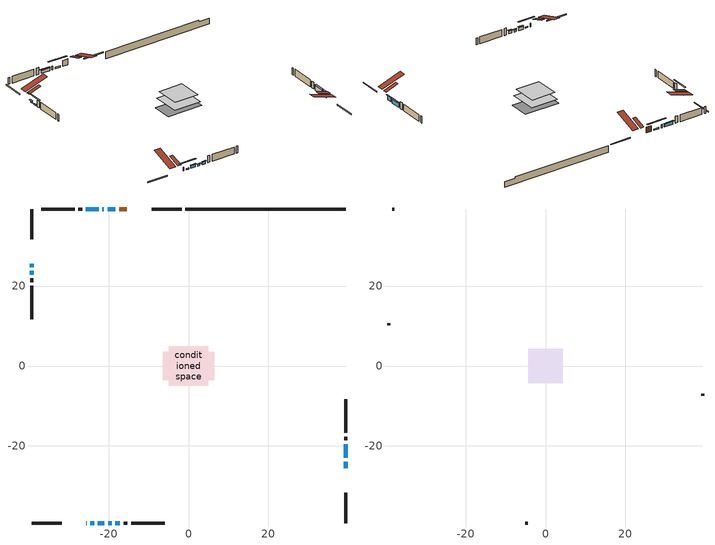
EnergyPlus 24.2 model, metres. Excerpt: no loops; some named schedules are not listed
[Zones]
conditioned space
 floor outside (Floor1 construction): -0.43,-0.43 -0.43,0.43 0.43,0.43 0.43,-0.43 z0.92
 floor adiabatic (AdiabaticFloorConstruction): -4.94,-4.94 -4.94,4.94 4.94,4.94 4.94,-4.94 z0.92
 floor foundation (Slab1 construction): -6.45,-3.56 -6.45,3.56 6.45,3.56 6.45,-3.56 z-1.52
 wall outside (RimJoist1 construction): -1.68,39.28 -9.19,39.28 / -39.28,-39.28 -31.77,-39.28 / -39.28,39.28 -39.28,31.77 / 39.28,-39.28 39.28,-31.77 z0.92:1.22
 wall outside (AdiabaticWallConstruction 1): -15.4,39.28 -17.38,39.28 z0.92:2.95
 wall outside (AdiabaticWallConstruction): -25.56,-39.28 -25.48,-39.28 / -21.16,39.28 -21.52,39.28 z0.92:2.14; -39.28,25.56 -39.28,24.74 z0.92:1.74; -18.31,39.28 -20.24,39.28 / -24.56,-39.28 -23.59,-39.28 / -39.28,23.82 -39.28,22.85 z0.92:1.38; 39.28,-25.56 39.28,-23.93 / 39.28,-23 39.28,-19.55 z0.92:2.55; -22.44,39.28 -25.69,39.28 / -22.66,-39.28 -21.04,-39.28 z0.92:1.94; -20.11,-39.28 -19.19,-39.28 z0.92:1.53; -18.27,-39.28 -17.15,-39.28 z0.92:1.84
 wall outside (Wall1 construction): -26.62,39.28 -27.55,39.28 / -16.22,-39.28 -15.29,-39.28 / -39.28,21.92 -39.28,20.99 / 39.28,-18.62 39.28,-17.69 z0.92:3.36
 wall outside (Wall2 construction): -28.48,39.28 -36.87,39.28 / -14.36,-39.28 -5.97,-39.28 / -39.28,20.06 -39.28,11.68 / 39.28,-16.76 39.28,-8.38 z0.92:3.36
 wall foundation (FoundationWall1 construction): -0.76,39.28,-1.52 -0.76,39.28,0.92 35.27,39.28,0.92 35.27,39.28,0.48 39.28,39.28,0.48 39.28,39.28,-1.52
 window (WindowConstruction 7): -25.56,-39.28 -25.49,-39.28 z0.92:2.14
 window (WindowConstruction 6): -39.28,25.56 -39.28,24.75 z0.92:1.73
 window (WindowConstruction 9): -18.31,39.28 -20.24,39.28 z0.92:1.38
 window (WindowConstruction 10): -24.56,-39.28 -23.59,-39.28 z0.92:1.38
 window (WindowConstruction 11): -39.28,23.82 -39.28,22.85 z0.92:1.38
 window (WindowConstruction 8): -21.17,39.28 -21.52,39.28 z0.92:2.14
 window (WindowConstruction): 39.28,-25.56 39.28,-23.93 z0.92:2.54
 window (WindowConstruction 1): 39.28,-23 39.28,-19.55 z0.92:2.54
 window (WindowConstruction 2): -22.45,39.28 -25.69,39.28 z0.92:1.93
 window (WindowConstruction 3): -22.66,-39.28 -21.04,-39.28 z0.92:1.93
 window (WindowConstruction 4): -20.11,-39.28 -19.19,-39.28 z0.92:1.53
 window (WindowConstruction 5): -18.27,-39.28 -17.15,-39.28 z0.92:1.83
 door (Door): -15.41,39.28 -17.38,39.28 z0.92:2.95
 ceiling adiabatic (AdiabaticFloorConstruction): 4.94,-4.94 4.94,4.94 -4.94,4.94 -4.94,-4.94 z0.92
 roof outside (Roof2 construction): -14.48,39.28,3.36 -14.48,34.77,4.86 -13.29,34.77,4.86 -13.29,39.28,3.36; -26.49,-39.28,3.36 -26.49,-34.77,4.86 -27.67,-34.77,4.86 -27.67,-39.28,3.36; -39.28,26.49,3.36 -34.77,26.49,4.86 -34.77,27.67,4.86 -39.28,27.67,3.36; 39.28,-26.49,3.36 34.77,-26.49,4.86 34.77,-27.67,4.86 39.28,-27.67,3.36
attic - vented
 floor to conditioned space (Floor2 construction Reversed): -4.36,-4.36 -4.36,4.36 4.36,4.36 4.36,-4.36 z3.36
 wall outside (Wall3 construction): -37.8,39.28 -38.35,39.28 / -5.05,-39.28 -4.49,-39.28 / -39.28,10.75 -39.28,10.2 / 39.28,-7.45 39.28,-6.9 z0.92:3.36
 roof outside (Roof1 construction): -12.36,39.28,3.36 -12.36,30.78,6.19 -10.12,30.78,6.19 -10.12,39.28,3.36; -28.6,-39.28,3.36 -28.6,-30.78,6.19 -30.84,-30.78,6.19 -30.84,-39.28,3.36; -39.28,28.6,3.36 -30.78,28.6,6.19 -30.78,30.84,6.19 -39.28,30.84,3.36; 39.28,-28.6,3.36 30.78,-28.6,6.19 30.78,-30.84,6.19 39.28,-30.84,3.36
shading: -39.28,24.54 -39.28,25.76 -39.69,25.76 -39.69,24.54 z1.93; -22.88,39.28 -15.67,39.28 -15.67,39.69 -22.88,39.69 z4.02; -20.95,-39.28 -27.2,-39.28 -27.2,-39.69 -20.95,-39.69 z4.02; -39.28,20.21 -39.28,26.46 -39.69,26.46 -39.69,20.21 z4.02; 39.28,-23.73 39.28,-25.76 39.69,-25.76 39.69,-23.73 z2.75; 39.28,-19.35 39.28,-23.2 39.69,-23.2 39.69,-19.35 z2.75; -25.9,39.28 -22.24,39.28 -22.24,39.69 -25.9,39.69 z2.14; -20.84,-39.28 -22.86,-39.28 -22.86,-39.69 -20.84,-39.69 z2.14; -18.99,-39.28 -20.31,-39.28 -20.31,-39.69 -18.99,-39.69 z1.73; -16.95,-39.28 -18.47,-39.28 -18.47,-39.69 -16.95,-39.69 z2.04
[Building]
Building 1: Terrain=Suburbs
[Site:Location]
Edmonton Intl AP_AB: Latitude {deg}=53.31; Longitude {deg}=-113.58; Time Zone {hr}=-7; Elevation {m}=723; Keep Site Location Information=Yes
[Site:GroundTemperature:Shallow]
-1.56185, -3.61833, -3.78302, -2.80711, 1.11059, 5.01004, 8.39065, 10.5322, 10.7141, 8.97234, 5.67794, 1.89811
[Site:WaterMainsTemperature]
Calculation Method=Schedule; Temperature Schedule=mains temperature schedule
[Material] Roughness=Rough; Thermal Absorptance=0.9
Name | Thickness {m} | Conductivity {W/m-K} | Density {kg/m3} | Specific Heat {J/kg-K} | Solar Absorptance | Visible Absorptance
asphalt or fiberglass shingles | 0.00635 | 0.162714 | 1121.4 | 1465.45 | 0.4 | 0.4
ceiling loosefill ins | 0.0846667 | 0.0480833 | 16.02 | 1046.75 | 0.7 | 0.7
ceiling stud and cavity | 0.1397 | 0.117536 | 65.682 | 1177.47 | 0.7 | 0.7
concrete 4.0 in. | 0.1016 | 1.803125 | 2242.8 | 837.4 | 0.7 | 0.7
concrete 8.0 in. | 0.2032 | 1.803125 | 2242.8 | 837.4 | 0.7 | 0.7
door material | 0.04445 | 0.053851 | 512.64 | 1214.23 | 0.7 | 0.7
exterior vertical ins | 0.0460229 | 0.029427 | 32.04 | 1214.23 | 0.7 | 0.7
floor covering | 0.0127 | 0.0433444 | 54.468 | 1339.84 | 0.6 | 0.6
floor rigid ins; rim joist rigid ins; roof rigid ins | 0.051816 | 0.029427 | 32.04 | 1214.23 | 0.7 | 0.7
floor rigid ins 1; wall rigid ins | 0.512978 | 0.029427 | 32.04 | 1214.23 | 0.7 | 0.7
floor stud and cavity | 0.1397 | 0.0904444 | 92.3553 | 1139.71 | 0.7 | 0.7
floor stud and cavity 1 | 0.1397 | 1.75129 | 37.0049 | 1207.88 | 0.7 | 0.7
furniture material conditioned space 1 | 0.1524 | 0.115458 | 640.8 | 1214.23 | 0.6 | 0.6
gypsum board | 0.0127 | 0.160291 | 801 | 837.4 | 0.6 | 0.6
gypsum board 1 | 0.0127 | 0.160291 | 801 | 837.4 | 0.7 | 0.7
osb sheathing 0.5 in. | 0.0127 | 0.115458 | 512.64 | 1214.23 | 0.7 | 0.7
osb sheathing 0.75 in. | 0.01905 | 0.115458 | 512.64 | 1214.23 | 0.7 | 0.7
osb sheathing 2.0 in. | 0.0508 | 0.115458 | 512.64 | 1214.23 | 0.7 | 0.7
rim joist stud and cavity | 0.0508 | 0.0413573 | 125.044 | 1163.47 | 0.6 | 0.6
roof stud and cavity | 0.2032 | 0.17281 | 78.34581 | 1123.46 | 0.7 | 0.7
wall stud and cavity | 0.1397 | 0.100175 | 139.0536 | 1170.24 | 0.7 | 0.7
wall stud and cavity 1 | 0.1397 | 0.0935595 | 139.0536 | 1170.24 | 0.7 | 0.7
wall stud and cavity 2 | 0.0889 | 6.1454 | 50.32683 | 1063.81 | 0.6 | 0.6
wall stud and cavity 3 | 0.0889 | 0.380278 | 52.3479 | 1209.89 | 0.7 | 0.7
wall stud and cavity 4 | 0.0889 | 0.391764 | 83.0341 | 1211.67 | 0.7 | 0.7
wood siding | 0.0254 | 0.102417 | 544.68 | 1172.36 | 0.4 | 0.4
wood siding 1 | 0.00254 | 0.102417 | 544.68 | 1172.36 | 0.4 | 0.4
wood siding 2; wood siding 3; wood siding 4 | 0.0254 | 0.102417 | 544.68 | 1172.36 | 0.7 | 0.7
[WindowMaterial:SimpleGlazingSystem]
Name | U-Factor {W/m2-K} | Solar Heat Gain Coefficient
WindowMaterial | 2.38817 | 0.64
WindowMaterial 1 | 2.34672 | 0.66
WindowMaterial 2 | 4.02059 | 0.55
WindowMaterial 3 | 4.828 | 0.51
WindowMaterial 4 | 4.244305 | 0.54
WindowMaterial 5 | 3.308 | 0.56
WindowMaterial 6 | 3.16946 | 0.32
WindowMaterial 7 | 3.313113 | 0.56
WindowMaterial 8 | 5.32199 | 0.49
[Construction]
AdiabaticFloorConstruction: floor stud and cavity 1, floor rigid ins 1, osb sheathing 0.75 in., floor covering
AdiabaticWallConstruction: wood siding 3, wall rigid ins, wall stud and cavity 3, gypsum board
AdiabaticWallConstruction 1: wood siding 4, wall rigid ins, wall stud and cavity 3, gypsum board
Door: door material
Floor1 construction: floor stud and cavity, floor rigid ins, osb sheathing 0.75 in., floor covering
Floor2 construction Reversed: gypsum board, ceiling stud and cavity, ceiling loosefill ins
FoundationWall1 construction: concrete 8.0 in., gypsum board 1
furniture construction conditioned space 1: furniture material conditioned space 1
PartitionWallConstruction: gypsum board, wall stud and cavity 4, gypsum board
RimJoist1 construction: wood siding 2, rim joist rigid ins, osb sheathing 2.0 in., rim joist stud and cavity
Roof1 construction: asphalt or fiberglass shingles
Roof2 construction: asphalt or fiberglass shingles, roof rigid ins, osb sheathing 0.75 in., roof stud and cavity, gypsum board
Slab1 construction: concrete 4.0 in.
Wall1 construction: wood siding, osb sheathing 0.5 in., wall stud and cavity, gypsum board
Wall2 construction: wood siding, osb sheathing 0.5 in., wall stud and cavity 1, gypsum board
Wall3 construction: wood siding 1, wall stud and cavity 2
WindowConstruction: WindowMaterial
WindowConstruction 1: WindowMaterial 1
WindowConstruction 10; WindowConstruction 11; WindowConstruction 9: WindowMaterial 8
WindowConstruction 2; WindowConstruction 3: WindowMaterial 2
WindowConstruction 4: WindowMaterial 3
WindowConstruction 5: WindowMaterial 4
WindowConstruction 6: WindowMaterial 5
WindowConstruction 7: WindowMaterial 6
WindowConstruction 8: WindowMaterial 7
[Zone] Multiplier=1; Part of Total Floor Area=Yes
Name | Volume {m3}
attic - vented | 35.0368
conditioned space | 489.2
[Space]
Name | Zone | Volume {m3}
attic - vented 1 | attic - vented | 35.0368
conditioned space 1 | conditioned space | 489.2
[ZoneInfiltration:EffectiveLeakageArea]
infil attic - vented 1: Zone or Space=attic - vented 1; Schedule=Always On Discrete; Effective Air Leakage Area {cm2}=2649.39; Stack Coefficient=0.000366602; Wind Coefficient=1.29365e-05
[ZoneMixing]
whole house fan mix: Zone or Space=attic - vented; Schedule=Always On Continuous; Design Flow Rate Calculation Method=Flow/Zone; Design Flow Rate {m3/s}=0; Source Zone or Space=conditioned space
[SurfaceProperty:ExposedFoundationPerimeter]
Slab1: Exposed Perimeter Calculation Method=TotalExposedPerimeter; Total Exposed Perimeter {m}=40.032
[InternalMass] Zone or ZoneList=conditioned space; Space or SpaceList=conditioned space 1
Name | Construction | Surface Area {m2}
furniture mass conditioned space 1 | furniture construction conditioned space 1 | 76.084
partition wall mass | PartitionWallConstruction | 190.21
[Lights]
interior lighting: Zone or ZoneList or Space or SpaceList=conditioned space 1; Schedule=interior lighting schedule; Design Level Calculation Method=LightingLevel; Lighting Level {W}=343.2; Return Air Fraction=0; Fraction Radiant=0.6; Fraction Visible=0.2; Fraction Replaceable=1
[People]
occupants: Zone or ZoneList or Space or SpaceList=conditioned space 1; Number of People Schedule=occupants schedule; Number of People Calculation Method=People; Number of People=3; Fraction Radiant=0.314171; Sensible Heat Fraction=0.56303; Activity Level Schedule=occupants activity schedule; Carbon Dioxide Generation Rate {m3/s-W}=0; Enable ASHRAE 55 Comfort Warnings=No; Mean Radiant Temperature Calculation Type=EnclosureAveraged
[ElectricEquipment] Zone or ZoneList or Space or SpaceList=conditioned space 1; Design Level Calculation Method=EquipmentLevel
Name | Schedule | Design Level {W} | Fraction Latent | Fraction Radiant | Fraction Lost
clothes dryer | clothes dryer schedule | 140.772 | 0.015 | 0.081 | 0.85
clothes washer | clothes washer schedule | 32.1985 | 0.03 | 0.162 | 0.7
cooking range | cooking range schedule | 215.147 | 0.08 | 0.432 | 0.2
dishwasher | dishwasher schedule | 66.8632 | 0.3 | 0.18 | 0.4
fridge | fridge schedule | 72.9452 | 0 | 0.6 | 0
mech vent bath fan 0 | mech vent bath fan 0 schedule | 50.2 | 0 | 0 | 1
mech vent bath fan 1 | mech vent bath fan 1 schedule | 50.2 | 0 | 0 | 1
mech vent house fan | mech vent house fan schedule | 0 | 0 | 0 | 1
mech vent house fan cfis | mech vent house fan cfis schedule | 0 | 0 | 0 | 0
mech vent range fan 0 | mech vent range fan 0 schedule | 57 | 0 | 0 | 1
misc plug loads | misc plug loads schedule | 494.7 | 0.045 | 0.513 | 0.1
whole house fan | Always On Discrete | 0 | 0 | 0 | 1
[OtherEquipment] Zone or ZoneList or Space or SpaceList=conditioned space 1; Design Level Calculation Method=EquipmentLevel
Name | Fuel Type | Schedule | Design Level {W} | Fraction Latent | Fraction Radiant | Fraction Lost
clothes dryer 1 | Electricity | clothes dryer schedule | 0 | 0.015 | 0.081 | 0.85
cooking range 1 | Electricity | cooking range schedule | 0 | 0.08 | 0.432 | 0.2
general water use latent | None | general water use schedule | 62.594 | 1 | 0 | 0
general water use sensible | None | general water use schedule | -61.6891 | 0 | 0.6 | 0
mech vent house fan latent load | None | Always On Discrete | 0 | 1 | 0 | 0
mech vent house fan sensible load | None | Always On Discrete | 0 | 0 | 0 | 0
water heater energy adjustment1 | NaturalGas | Always On Discrete | 0.01 | 0 | 0 | 1
[ZoneInfiltration:DesignFlowRate] Zone or ZoneList or Space or SpaceList=conditioned space 1; Schedule=Always On Discrete; Design Flow Rate Calculation Method=Flow/Zone; Design Flow Rate {m3/s}=0
infil flow; natural vent flow; whole house fan flow
[AvailabilityManager:Scheduled]
furnace airloop Availability Manager: Schedule=Always On Discrete
[Foundation:Kiva]
Foundation Kiva 1: Initial Indoor Air Temperature {C}=18; Wall Height Above Grade {m}=0.919978; Wall Depth Below Slab {m}=0.2032; Custom Block Material Name 1=exterior vertical ins; Custom Block Depth 1 {m}=2.43998; Custom Block X Position 1 {m}=0.2159; Custom Block Z Position 1 {m}=0
[Foundation:Kiva:Settings]
Soil Conductivity {W/m-K}=0.849921; Soil Density {kg/m3}=1842.3; Soil Specific Heat {J/kg-K}=418.7; Ground Solar Absorptivity=0.9; Ground Thermal Absorptivity=0.9; Ground Surface Roughness {m}=0.03; Far-Field Width {m}=40; Deep-Ground Boundary Condition=ZeroFlux; Deep-Ground Depth {m}=40; Minimum Cell Dimension {m}=0.2; Maximum Cell Growth Coefficient=3; Simulation Timestep=Timestep
[Exterior:Lights]
exterior lighting: Schedule=exterior lighting schedule; Design Level {W}=75.6
[EnergyManagementSystem:GlobalVariable]
furnace_airloop_Fan_RTF
infil_program_Qfan
infil_program_Qinf
natural_vent_program_Qnv
natural_vent_program_Qwhf
[EnergyManagementSystem:Sensor]
Name | Output:Variable or Output:Meter Index Key | Output:Variable or Output:Meter
airflow_gain | infil flow | Infiltration Sensible Heat Gain Energy
airflow_gain_1 | natural vent flow | Infiltration Sensible Heat Gain Energy
airflow_gain_2 | whole house fan flow | Infiltration Sensible Heat Gain Energy
airflow_loss | infil flow | Infiltration Sensible Heat Loss Energy
airflow_loss_1 | natural vent flow | Infiltration Sensible Heat Loss Energy
airflow_loss_2 | whole house fan flow | Infiltration Sensible Heat Loss Energy
clg_load_cond |  | Cooling:EnergyTransfer:Zone:CONDITIONED SPACE
clg_sp_s; clg_sp_s_1 | cooling setpoint | Schedule Value
clothes_dryer_exhaust_0_sch_s | clothes dryer exhaust 0 schedule | Schedule Value
cool_season | cooling season schedule | Schedule Value
htg_load_cond |  | Heating:EnergyTransfer:Zone:CONDITIONED SPACE
htg_sp_s; htg_sp_s_1 | heating setpoint | Schedule Value
ig_ee_conv | clothes dryer | Electric Equipment Convective Heating Energy
ig_ee_conv_2 | cooking range | Electric Equipment Convective Heating Energy
ig_ee_conv_4 | fridge | Electric Equipment Convective Heating Energy
ig_ee_conv_5 | misc plug loads | Electric Equipment Convective Heating Energy
ig_ee_conv_6 | whole house fan | Electric Equipment Convective Heating Energy
ig_ee_rad | clothes dryer | Electric Equipment Radiant Heating Energy
ig_ee_rad_2 | cooking range | Electric Equipment Radiant Heating Energy
ig_ee_rad_4 | fridge | Electric Equipment Radiant Heating Energy
ig_ee_rad_5 | misc plug loads | Electric Equipment Radiant Heating Energy
ig_ee_rad_6 | whole house fan | Electric Equipment Radiant Heating Energy
ig_lgt_conv | interior lighting | Lights Convective Heating Energy
ig_lgt_rad | interior lighting | Lights Radiant Heating Energy
ig_lgt_vis | interior lighting | Lights Visible Radiation Heating Energy
ig_oe_conv | clothes dryer 1 | Other Equipment Convective Heating Energy
ig_oe_conv_1 | cooking range 1 | Other Equipment Convective Heating Energy
ig_oe_conv_2 | general water use latent | Other Equipment Convective Heating Energy
ig_oe_conv_3 | general water use sensible | Other Equipment Convective Heating Energy
ig_oe_conv_4 | water heater energy adjustment1 | Other Equipment Convective Heating Energy
ig_oe_rad | clothes dryer 1 | Other Equipment Radiant Heating Energy
ig_oe_rad_1 | cooking range 1 | Other Equipment Radiant Heating Energy
ig_oe_rad_2 | general water use latent | Other Equipment Radiant Heating Energy
ig_oe_rad_3 | general water use sensible | Other Equipment Radiant Heating Energy
ig_oe_rad_4 | water heater energy adjustment1 | Other Equipment Radiant Heating Energy
ig_ppl_conv | occupants | People Convective Heating Energy
ig_ppl_rad | occupants | People Radiant Heating Energy
im_conv | furniture mass conditioned space 1 | Surface Inside Face Convection Heat Gain Energy
im_conv_1 | partition wall mass | Surface Inside Face Convection Heat Gain Energy
im_ig | furniture mass conditioned space 1 | Surface Inside Face Internal Gains Radiation Heat Gain Energy
im_ig_1 | partition wall mass | Surface Inside Face Internal Gains Radiation Heat Gain Energy
im_lgt | furniture mass conditioned space 1 | Surface Inside Face Lights Radiation Heat Gain Energy
im_lgt_1 | partition wall mass | Surface Inside Face Lights Radiation Heat Gain Energy
im_sol | furniture mass conditioned space 1 | Surface Inside Face Solar Radiation Heat Gain Energy
im_sol_1 | partition wall mass | Surface Inside Face Solar Radiation Heat Gain Energy
im_surf | furniture mass conditioned space 1 | Surface Inside Face Net Surface Thermal Radiation Heat Gain Energy
im_surf_1 | partition wall mass | Surface Inside Face Net Surface Thermal Radiation Heat Gain Energy
mech_vent_bath_fan_0_sch_s | mech vent bath fan 0 schedule | Schedule Value
mech_vent_bath_fan_1_sch_s | mech vent bath fan 1 schedule | Schedule Value
mech_vent_range_fan_0_sch_s | mech vent range fan 0 schedule | Schedule Value
mv_conv | mech vent bath fan 0 | Electric Equipment Convective Heating Energy
mv_conv_1 | mech vent bath fan 1 | Electric Equipment Convective Heating Energy
mv_conv_2 | mech vent house fan | Electric Equipment Convective Heating Energy
mv_conv_3 | mech vent house fan cfis | Electric Equipment Convective Heating Energy
mv_conv_4 | mech vent range fan 0 | Electric Equipment Convective Heating Energy
mv_conv_5 | mech vent house fan latent load | Other Equipment Convective Heating Energy
mv_conv_6 | mech vent house fan sensible load | Other Equipment Convective Heating Energy
mv_rad | mech vent bath fan 0 | Electric Equipment Radiant Heating Energy
mv_rad_1 | mech vent bath fan 1 | Electric Equipment Radiant Heating Energy
mv_rad_2 | mech vent house fan | Electric Equipment Radiant Heating Energy
mv_rad_3 | mech vent house fan cfis | Electric Equipment Radiant Heating Energy
mv_rad_4 | mech vent range fan 0 | Electric Equipment Radiant Heating Energy
mv_rad_5 | mech vent house fan latent load | Other Equipment Radiant Heating Energy
mv_rad_6 | mech vent house fan sensible load | Other Equipment Radiant Heating Energy
natural_vent_s | natural vent schedule | Schedule Value
out_pb_s |  | Site Outdoor Air Barometric Pressure
out_wt_s |  | Site Outdoor Air Humidity Ratio
site_vw_s |  | Site Wind Speed
ss_back_out | Window1 | Surface Window Shortwave from Zone Back Out Window Heat Transfer Rate
ss_back_out_1 | Window10 | Surface Window Shortwave from Zone Back Out Window Heat Transfer Rate
ss_back_out_10 | Window8 | Surface Window Shortwave from Zone Back Out Window Heat Transfer Rate
ss_back_out_11 | Window9 | Surface Window Shortwave from Zone Back Out Window Heat Transfer Rate
ss_back_out_2 | Window12 | Surface Window Shortwave from Zone Back Out Window Heat Transfer Rate
ss_back_out_3 | Window14 | Surface Window Shortwave from Zone Back Out Window Heat Transfer Rate
ss_back_out_4 | Window15 | Surface Window Shortwave from Zone Back Out Window Heat Transfer Rate
ss_back_out_5 | Window2 | Surface Window Shortwave from Zone Back Out Window Heat Transfer Rate
ss_back_out_6 | Window3 | Surface Window Shortwave from Zone Back Out Window Heat Transfer Rate
ss_back_out_7 | Window4 | Surface Window Shortwave from Zone Back Out Window Heat Transfer Rate
ss_back_out_8 | Window5 | Surface Window Shortwave from Zone Back Out Window Heat Transfer Rate
ss_back_out_9 | Window7 | Surface Window Shortwave from Zone Back Out Window Heat Transfer Rate
ss_conv | Door1 | Surface Inside Face Convection Heat Gain Energy
ss_conv_1 | Window1 | Surface Inside Face Convection Heat Gain Energy
ss_conv_10 | Window7 | Surface Inside Face Convection Heat Gain Energy
ss_conv_11 | Window8 | Surface Inside Face Convection Heat Gain Energy
ss_conv_12 | Window9 | Surface Inside Face Convection Heat Gain Energy
ss_conv_2 | Window10 | Surface Inside Face Convection Heat Gain Energy
ss_conv_3 | Window12 | Surface Inside Face Convection Heat Gain Energy
ss_conv_4 | Window14 | Surface Inside Face Convection Heat Gain Energy
ss_conv_5 | Window15 | Surface Inside Face Convection Heat Gain Energy
ss_conv_6 | Window2 | Surface Inside Face Convection Heat Gain Energy
ss_conv_7 | Window3 | Surface Inside Face Convection Heat Gain Energy
ss_conv_8 | Window4 | Surface Inside Face Convection Heat Gain Energy
ss_conv_9 | Window5 | Surface Inside Face Convection Heat Gain Energy
ss_ig | Door1 | Surface Inside Face Internal Gains Radiation Heat Gain Energy
ss_ig_1 | Window1 | Surface Inside Face Internal Gains Radiation Heat Gain Energy
ss_ig_10 | Window7 | Surface Inside Face Internal Gains Radiation Heat Gain Energy
ss_ig_11 | Window8 | Surface Inside Face Internal Gains Radiation Heat Gain Energy
ss_ig_12 | Window9 | Surface Inside Face Internal Gains Radiation Heat Gain Energy
ss_ig_2 | Window10 | Surface Inside Face Internal Gains Radiation Heat Gain Energy
ss_ig_3 | Window12 | Surface Inside Face Internal Gains Radiation Heat Gain Energy
ss_ig_4 | Window14 | Surface Inside Face Internal Gains Radiation Heat Gain Energy
ss_ig_5 | Window15 | Surface Inside Face Internal Gains Radiation Heat Gain Energy
ss_ig_6 | Window2 | Surface Inside Face Internal Gains Radiation Heat Gain Energy
ss_ig_7 | Window3 | Surface Inside Face Internal Gains Radiation Heat Gain Energy
ss_ig_8 | Window4 | Surface Inside Face Internal Gains Radiation Heat Gain Energy
ss_ig_9 | Window5 | Surface Inside Face Internal Gains Radiation Heat Gain Energy
ss_lgt | Door1 | Surface Inside Face Lights Radiation Heat Gain Energy
ss_sol | Door1 | Surface Inside Face Solar Radiation Heat Gain Energy
ss_surf | Door1 | Surface Inside Face Net Surface Thermal Radiation Heat Gain Energy
ss_surf_1 | Window1 | Surface Inside Face Net Surface Thermal Radiation Heat Gain Energy
ss_surf_10 | Window7 | Surface Inside Face Net Surface Thermal Radiation Heat Gain Energy
ss_surf_11 | Window8 | Surface Inside Face Net Surface Thermal Radiation Heat Gain Energy
ss_surf_12 | Window9 | Surface Inside Face Net Surface Thermal Radiation Heat Gain Energy
ss_surf_2 | Window10 | Surface Inside Face Net Surface Thermal Radiation Heat Gain Energy
ss_surf_3 | Window12 | Surface Inside Face Net Surface Thermal Radiation Heat Gain Energy
ss_surf_4 | Window14 | Surface Inside Face Net Surface Thermal Radiation Heat Gain Energy
ss_surf_5 | Window15 | Surface Inside Face Net Surface Thermal Radiation Heat Gain Energy
ss_surf_6 | Window2 | Surface Inside Face Net Surface Thermal Radiation Heat Gain Energy
ss_surf_7 | Window3 | Surface Inside Face Net Surface Thermal Radiation Heat Gain Energy
ss_surf_8 | Window4 | Surface Inside Face Net Surface Thermal Radiation Heat Gain Energy
ss_surf_9 | Window5 | Surface Inside Face Net Surface Thermal Radiation Heat Gain Energy
ss_trans_in | Window1 | Surface Window Transmitted Solar Radiation Rate
ss_trans_in_1 | Window10 | Surface Window Transmitted Solar Radiation Rate
ss_trans_in_10 | Window8 | Surface Window Transmitted Solar Radiation Rate
ss_trans_in_11 | Window9 | Surface Window Transmitted Solar Radiation Rate
ss_trans_in_2 | Window12 | Surface Window Transmitted Solar Radiation Rate
ss_trans_in_3 | Window14 | Surface Window Transmitted Solar Radiation Rate
ss_trans_in_4 | Window15 | Surface Window Transmitted Solar Radiation Rate
ss_trans_in_5 | Window2 | Surface Window Transmitted Solar Radiation Rate
ss_trans_in_6 | Window3 | Surface Window Transmitted Solar Radiation Rate
ss_trans_in_7 | Window4 | Surface Window Transmitted Solar Radiation Rate
ss_trans_in_8 | Window5 | Surface Window Transmitted Solar Radiation Rate
ss_trans_in_9 | Window7 | Surface Window Transmitted Solar Radiation Rate
ss_trans_out | Window1 | Surface Inside Face Initial Transmitted Diffuse Transmitted Out Window Solar Radiation Rate
ss_trans_out_1 | Window10 | Surface Inside Face Initial Transmitted Diffuse Transmitted Out Window Solar Radiation Rate
ss_trans_out_10 | Window8 | Surface Inside Face Initial Transmitted Diffuse Transmitted Out Window Solar Radiation Rate
ss_trans_out_11 | Window9 | Surface Inside Face Initial Transmitted Diffuse Transmitted Out Window Solar Radiation Rate
ss_trans_out_2 | Window12 | Surface Inside Face Initial Transmitted Diffuse Transmitted Out Window Solar Radiation Rate
ss_trans_out_3 | Window14 | Surface Inside Face Initial Transmitted Diffuse Transmitted Out Window Solar Radiation Rate
ss_trans_out_4 | Window15 | Surface Inside Face Initial Transmitted Diffuse Transmitted Out Window Solar Radiation Rate
